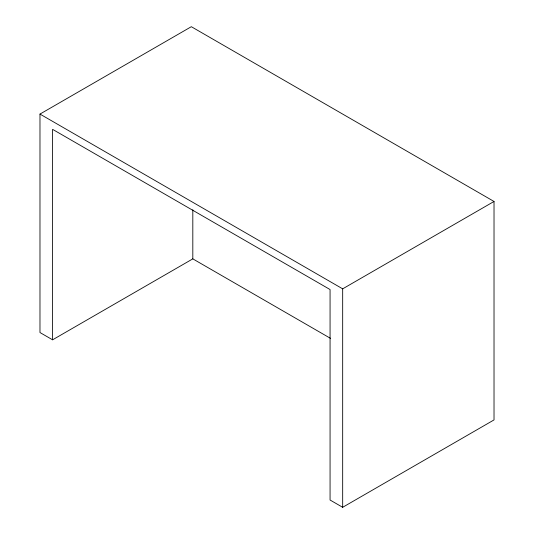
<?xml version="1.0" encoding="UTF-8"?>
<svg xmlns="http://www.w3.org/2000/svg" width="534" height="534" viewBox="0 0 534 534"><rect width="100%" height="100%" fill="white"/><g stroke="black" fill="none" stroke-linecap="round" stroke-linejoin="round"><path stroke-width="0.8" d="M39.977 114.082L191.326 26.7L494.023 201.465L494.023 419.918L342.674 507.3L330.065 500.018L330.065 289.541L52.586 129.341L52.586 339.818L39.977 332.535L39.977 114.082L342.674 288.841L494.023 201.465M52.586 339.818L192.814 258.863L330.473 338.336M342.674 288.841L342.674 507.3M192.814 209.775L192.814 258.863"/></g></svg>
